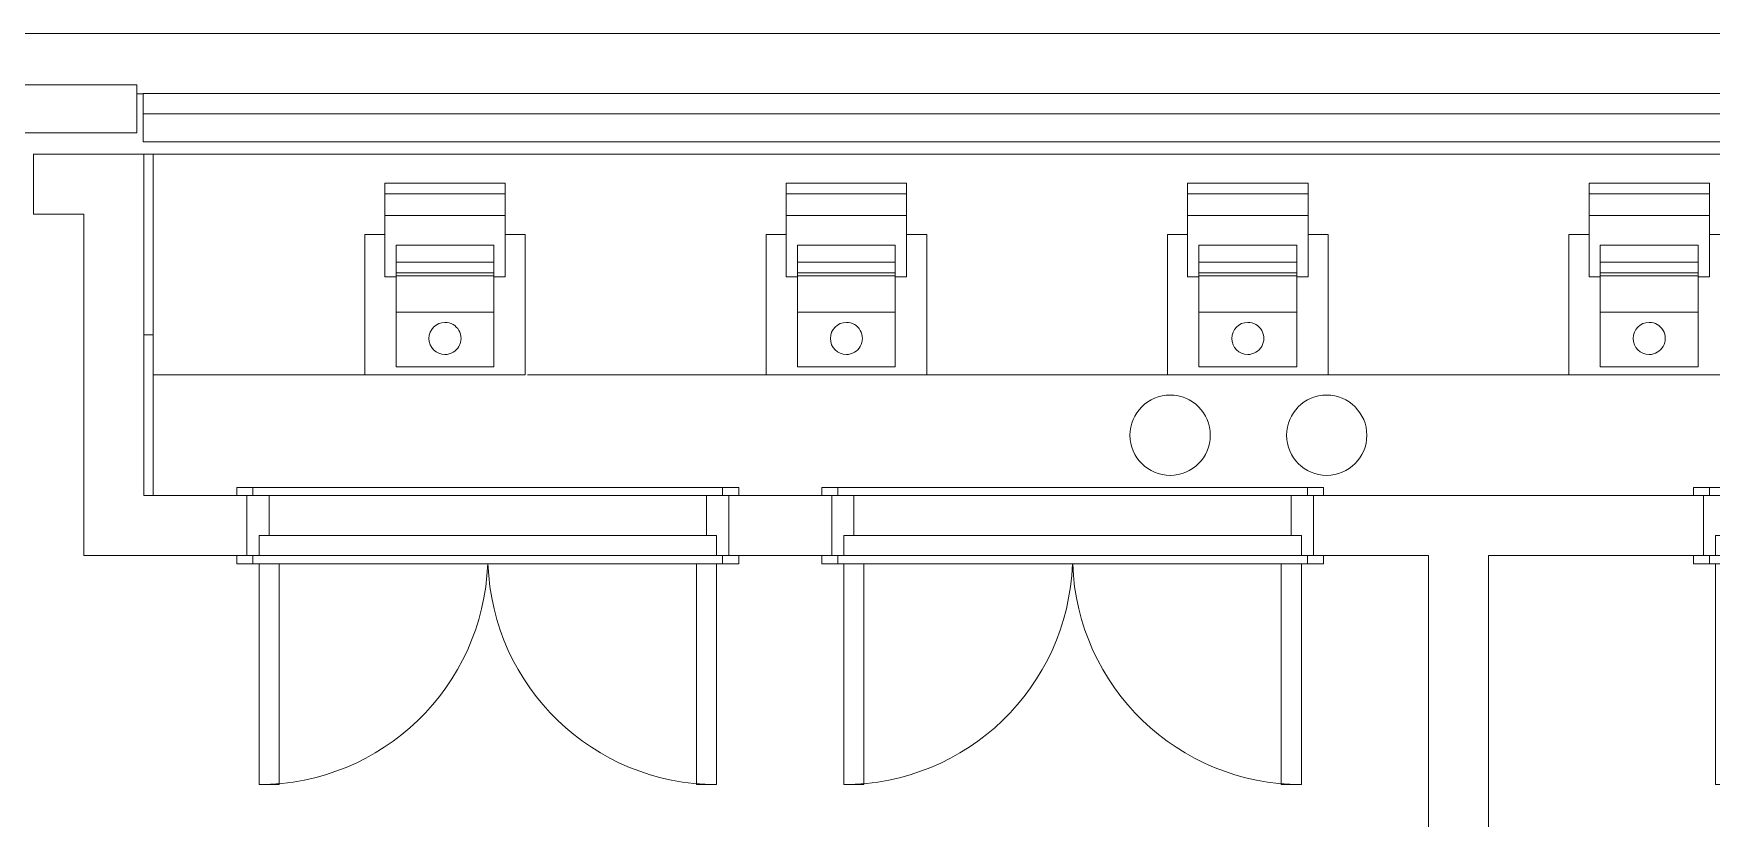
# Model space of a CAD drawing. Header units: millimetres. Extents: x 35540 to 832230, y -10956 to 416550.
# Drawn here: x 194810 to 198990, y 43753 to 45707 of the extents above; entities that cross this region are included whole.
import ezdxf

# ---------------------------------------------------------------- set-up
doc = ezdxf.new("R2010")
doc.units = ezdxf.units.MM
for name, color, linetype, lineweight in [('A-DOOR', 31, 'Continuous', 5), ('A-DOOR-FRAM', 31, 'Continuous', 15), ('A-FLOR', 192, 'Continuous', 5), ('A-GLAZ-CWMG', 51, 'Continuous', 5), ('A-WALL', 113, 'Continuous', 5), ('E-ELEC-FIXT', 91, 'Continuous', 5)]:
    doc.layers.add(name, color=color, linetype=linetype, lineweight=lineweight)

# ---------------------------------------------------------------- blocks, each defined once
blk = doc.blocks.new('Anthena_1500MM - Antenna_1500MM-4849316-2_F U_F_A_')
at = {"layer": 'E-ELEC-FIXT'}
for p, q in [((350, 200), (0, 200)), ((0, 200), (0, 150)), ((350, -200), (350, 200)), ((-127.2, 150), (-101.2, 150)), ((-127.2, 150), (-127.2, -150)), ((-101.2, 150), (-46.9, 150)), ((-101.2, 150), (-101.2, -150)), ((-46.9, 150), (105.7, 150)), ((-46.9, 150), (-46.9, -150)), ((105.7, 121.9), (105.7, 150)), ((27, 121.9), (69.5, 121.9)), ((27, 121.9), (27, -121.9)), ((69.5, 121.9), (95.4, 121.9)), ((69.5, -121.9), (69.5, 121.9)), ((95.4, 121.9), (102.9, 121.9)), ((95.4, 121.9), (95.4, -121.9)), ((102.9, 121.9), (194.1, 121.9)), ((102.9, 121.9), (102.9, -121.9)), ((194.1, 121.9), (329.5, 121.9)), ((194.1, 121.9), (194.1, -121.9)), ((329.5, 121.9), (329.5, -121.9)), ((69.5, -121.9), (27, -121.9)), ((95.4, -121.9), (69.5, -121.9)), ((102.9, -121.9), (95.4, -121.9)), ((194.1, -121.9), (102.9, -121.9)), ((105.7, -150), (105.7, -121.9)), ((329.5, -121.9), (194.1, -121.9)), ((-101.2, -150), (-127.2, -150)), ((-46.9, -150), (-101.2, -150)), ((105.7, -150), (-46.9, -150)), ((0, -150), (0, -200)), ((0, -200), (350, -200))]:
    blk.add_line(p, q, dxfattribs=at)
for start, end in [(360, 180), (180, 360)]:
    blk.add_arc((259.1, 0), 40, start, end, dxfattribs=at)
blk = doc.blocks.new('DLN-Access Panel__AP08_ - _AP08_ 1200 x 2200 _WH_-14686138-2_F U_F_A_')
at = {"layer": 'A-DOOR'}
for p, q in [((-570, -95), (-570, -645)), ((-520, -645), (-520, -95)), ((520, -645), (520, -95)), ((570, -95), (570, -645)), ((-570, -645), (-520, -645)), ((570, -645), (520, -645))]:
    blk.add_line(p, q, dxfattribs=at)
for centre, start, end in [((-570, -75), 270, 357.9276), ((570, -75), 182.0724, 270)]:
    blk.add_arc(centre, 570, start, end, dxfattribs=at)
at = {"layer": 'A-DOOR-FRAM'}
for p, q in [((-585, 95), (-625, 95)), ((-625, 95), (-625, 75)), ((-585, 75), (-585, 95)), ((585, 95), (585, 75)), ((625, 95), (585, 95)), ((625, 75), (625, 95)), ((-625, 75), (-585, 75)), ((-545, 75), (-600, 75)), ((-600, 75), (-600, -75)), ((-545, -25), (-545, 75)), ((545, 75), (545, -25)), ((600, 75), (545, 75)), ((585, 75), (625, 75)), ((600, -75), (600, 75)), ((-570, -75), (-570, -25)), ((-570, -25), (-545, -25)), ((545, -25), (570, -25)), ((570, -25), (570, -75)), ((-585, -75), (-625, -75)), ((-625, -75), (-625, -95)), ((-600, -75), (-570, -75)), ((-585, -95), (-585, -75)), ((570, -75), (600, -75)), ((585, -75), (585, -95)), ((625, -75), (585, -75)), ((625, -95), (625, -75)), ((-625, -95), (-585, -95)), ((585, -95), (625, -95))]:
    blk.add_line(p, q, dxfattribs=at)
at = {"layer": 'A-DOOR-FRAM', "lineweight": 5}
for p, q in [((585, 95), (-585, 95)), ((545, 75), (-545, 75)), ((-545, -25), (545, -25)), ((570, -75), (-570, -75)), ((-585, -95), (585, -95))]:
    blk.add_line(p, q, dxfattribs=at)
blk = doc.blocks.new('Rectangular Mullion - DLN_40 x 120mm _WD_-15980745-2_F U_F_A_')
at = {"layer": 'A-GLAZ-CWMG'}
for p, q in [((40647.3, 45580), (46371.3, 45580)), ((46371.3, 45580), (46371.3, 45460)), ((46371.3, 45460), (40647.3, 45460))]:
    blk.add_line(p, q, dxfattribs=at)
blk = doc.blocks.new('Rectangular Mullion - EW3b-15980692-2_F U_F_A_')
at = {"layer": 'A-GLAZ-CWMG'}
for p, q in [((46387.3, 45508), (46387.3, 45558)), ((46387.3, 45558), (51871.3, 45558)), ((46387.3, 45438), (46387.3, 45508)), ((51871.3, 45508), (46387.3, 45508)), ((51871.3, 45438), (46387.3, 45438))]:
    blk.add_line(p, q, dxfattribs=at)

msp = doc.modelspace()

# ---------------------------------------------------------------- linework, layer by layer
at = {"layer": 'A-FLOR'}
for p, q in [((195083.1, 45557.5), (195067.1, 45557.5)), ((195085.1, 45407.5), (200585.1, 45407.5)), ((195108.1, 45407.5), (195108.1, 44557.5)), ((195108.1, 44957.5), (195085.1, 44957.5)), ((195108.1, 44857.5), (195635.1, 44857.5)), ((196040.7, 44857.5), (196635.1, 44857.5)), ((197035.1, 44857.5), (197635.1, 44857.5)), ((198035.1, 44857.5), (198635.1, 44857.5))]:
    msp.add_line(p, q, dxfattribs=at)
for centre, start, end in [((197641.6, 44707.3), 90, 270), ((197641.6, 44707.3), 270, 90), ((198031.6, 44707.3), 90, 270), ((198031.6, 44707.3), 270, 90)]:
    msp.add_arc(centre, 100, start, end, dxfattribs=at)
at = {"layer": 'A-WALL'}
for p, q in [((189335.1, 45707.5), (211835.1, 45707.5)), ((195083.1, 45557.5), (195067.1, 45557.5))]:
    msp.add_line(p, q, dxfattribs=at)
at = {"layer": 'A-WALL', "lineweight": 18}
for p, q in [((194810.1, 45407.5), (194810.1, 45257.5)), ((195085.1, 45407.5), (194810.1, 45407.5)), ((195085.1, 44557.5), (195085.1, 45407.5)), ((194810.1, 45257.5), (194935.1, 45257.5)), ((194935.1, 45257.5), (194935.1, 44407.5)), ((195316.8, 44557.5), (195085.1, 44557.5)), ((196773.5, 44557.5), (196566.8, 44557.5)), ((198945.1, 44557.5), (198023.5, 44557.5)), ((194935.1, 44407.5), (195316.8, 44407.5)), ((196566.8, 44407.5), (196773.5, 44407.5)), ((198023.5, 44407.5), (198285.1, 44407.5)), ((198285.1, 44407.5), (198285.1, 35957.5)), ((198435.1, 39757.5), (198435.1, 44407.5)), ((198435.1, 44407.5), (198945.1, 44407.5))]:
    msp.add_line(p, q, dxfattribs=at)

# ---------------------------------------------------------------- block references
at = {"layer": 'A-DOOR'}
for p in [(195941.8, 44482.5), (197398.5, 44482.5), (199570.1, 44482.5)]:
    msp.add_blockref('DLN-Access Panel__AP08_ - _AP08_ 1200 x 2200 _WH_-14686138-2_F U_F_A_', p, dxfattribs=at)
at = {"layer": 'A-GLAZ-CWMG'}
for name in ['Rectangular Mullion - DLN_40 x 120mm _WD_-15980745-2_F U_F_A_', 'Rectangular Mullion - EW3b-15980692-2_F U_F_A_']:
    msp.add_blockref(name, (148695.8, 0), dxfattribs=at)
at = {"layer": 'E-ELEC-FIXT', "rotation": 270.0000000000001}
for p in [(195835.1, 45207.5), (196835.1, 45207.5), (197835.1, 45207.5), (198835.1, 45207.5)]:
    msp.add_blockref('Anthena_1500MM - Antenna_1500MM-4849316-2_F U_F_A_', p, dxfattribs=at)

doc.saveas('drawing.dxf')
